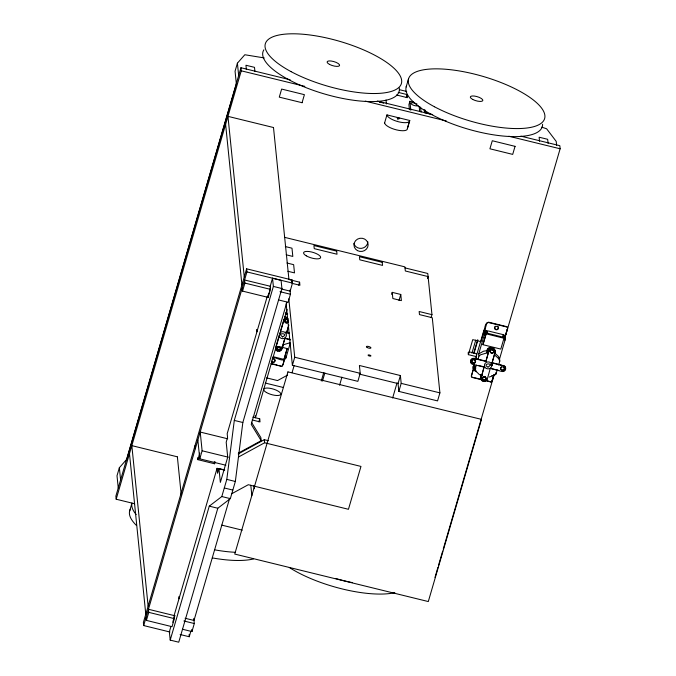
<?xml version="1.0" encoding="UTF-8"?>
<svg xmlns="http://www.w3.org/2000/svg" width="676" height="676" viewBox="0 0 676 676"><rect width="100%" height="100%" fill="white"/><g stroke="black" fill="none" stroke-linecap="round" stroke-linejoin="round"><path stroke-width="1.01" d="M170.208 640.104L209.273 506.147L221.796 496.547L226.806 479.377L234.302 420.413L273.374 286.421L272.538 278.199L281.081 280.286L281.917 288.517L242.836 422.508L235.349 481.473L230.339 498.643L217.807 508.242L178.743 642.2L170.208 640.104L169.363 631.874L170.927 626.449M282.703 336.927C275.478 332.06 290.46 333.352 282.365 336.885M478.084 359.074L478.963 356.075L480.628 354.782L487.033 352.889L486.881 350.168A3.904 3.659 -5.8 0 1 494.426 350.117M487.033 352.889L487.109 352.373A3.904 3.659 -5.8 0 1 490.894 349.636M498.618 365.082L499.784 361.085L499.564 358.88L504.997 340.256L504.896 338.583L503.721 337.324L487.633 333.285L485.207 333.75L484.202 335.152L478.735 353.878L478.963 356.075M272.538 278.199L270.172 286.447L270.51 289.362L268.169 297.398L242.549 291.111L242.236 288.027M482.309 378.019L482.427 377.58A1.859 1.741 -5.8 0 1 483.019 376.862M271.16 363.815L281.022 366.248C284.038 366.443 283.252 361.085 284.571 359.235M282.264 366.155L284.604 359.556M483.974 332.955L486.703 323.567L488.013 322.427L506.408 326.888A1.428 1.335 -5.8 0 1 507.507 328.68L504.778 338.059M236.634 82.971L126.775 459.257L119.356 467.724L117.007 475.76L118.266 488.106M264.223 57.925L244.822 54.748L237.411 63.172L235.062 71.217L236.321 83.562M290.156 79.768L240.943 67.735L115.866 496.133L116.179 499.218L134.634 503.747M116.179 499.218L241.256 70.819L240.943 67.735M129.615 511.107L131.964 503.045A70.887 23.212 16.3 0 0 136.18 514.58M281.224 288.948L290.131 291.128L292.48 283.092L292.167 280.008L246.622 268.828L143.38 622.486L143.684 625.562L169.997 632.026M143.684 625.562L246.934 271.921L246.622 268.828M172.743 622.266L174.222 617.103L174.383 618.641L172.034 626.686L146.413 620.399L148.762 612.363L148.45 609.27L175.177 615.828M242.549 291.111L244.898 283.075L244.577 279.991L270.332 286.269M215.129 461.852L214.571 463.761L197.899 459.663L199.843 452.996M302.054 102.718L304.411 94.665L281.639 89.071L279.281 97.133L302.104 102.718M225.877 465.24L199.758 458.835L202.116 450.774L200.214 432.057L227.685 438.792M185.021 578.031L174.053 615.701L174.205 617.247M185.232 577.38L217.072 468.324L224.66 470.183M267.24 296.494L256.905 331.806L256.694 329.753M267.983 296.029L268.887 292.843M269.445 291.01L270.324 287.993M224.643 469.947L218.948 468.544L217.571 473.268L217.072 468.324M291.576 282.019L292.167 280.008M180.12 634.51L189.229 636.741L190.843 631.24M229.663 498.254L193.987 620.45L185.08 618.261M286.903 302.197L251.227 424.401L261.164 440.667L238.535 453.021M182.469 629.246L191.959 631.57L194.308 623.534L193.784 618.388M290.012 290.063L290.435 294.246L288.094 302.29L278.605 299.958M278.74 336.961L275.631 347.599A3.16 2.966 -5.8 0 0 277.904 351.224A3.16 2.966 -5.8 0 0 281.791 349.103L284.892 338.473L290.57 339.867M280.472 331.24L283.574 320.61A3.16 2.966 -5.8 0 1 288.221 318.776M287.072 309.414L255.444 417.768L255.232 415.706M258.832 421.824L259.711 418.816L252.816 417.117M298.716 285.188L299.603 282.179L289.75 279.754M281.791 349.103L284.858 338.152M289.446 333.445L286.624 332.753L288.28 326.626M286.624 332.753L288.88 325.012M281.208 347.067L287.156 348.588L283.996 359.412L273.096 356.675M283.996 359.412L287.156 348.588M272.85 357.519C276.425 357.089 283.455 362.995 285.914 358.01L290.232 343.231M431.077 317.669L431.956 314.653L419.154 311.509L419.466 314.594L432.277 317.737L439.907 392.866L437.558 400.902L398.848 391.404L401.189 383.368L400.395 375.543L359.412 365.488L360.207 373.313L357.858 381.349L292.387 365.285L294.736 357.249L288.804 298.817M292.066 372.645L294.102 365.657M384.593 122.956L386.942 114.895L409.715 120.48L407.417 128.558A11.813 3.87 16.3 0 1 396.457 129.876A11.813 3.87 16.3 0 1 384.652 122.964M406.166 86.959L408.515 78.898M321.294 380.977L323.652 372.899M397.843 119.745L398.426 117.734C402.854 119.872 394.074 117.742 398.426 117.734M322.494 381.036L324.852 372.949M406.251 97.597L407.129 94.589L398.223 92.401M413.889 102.262L409.909 101.282L408.921 104.662L409.428 109.647M407.358 128.541L409.715 120.48A11.813 3.87 16.3 0 1 398.798 121.841A11.813 3.87 16.3 0 1 386.993 114.928M339.572 385.227L341.929 377.14M430.629 114.151L424.57 112.664L425.305 110.129M391.641 294.373L392.224 292.362L400.767 294.457L401.392 300.626L392.849 298.53L392.224 292.362M399.001 300.482L400.767 294.457M392.646 397.978L397.074 382.802M427.502 278.596L428.094 276.577L405.321 270.983L404.899 266.868L284.545 237.335M398.848 391.404L398.054 383.588L400.395 375.543M515.053 146.329L512.695 154.39L489.923 148.796L492.28 140.743L515.087 146.362M472.87 366.527L473.082 368.589L476.563 356.666L468.367 354.655L472.744 339.648L480.94 341.659L484.422 329.744M471.924 353.185L475.769 340.036M473.682 353.193L477.526 340.028M474.07 353.151L477.915 339.986M475.473 359.1L483.458 331.764M483.399 380.199L472.583 377.546A1.436 1.344 -5.8 0 1 471.485 375.746L474.189 366.046L474.713 370.558L476.394 371.766M471.485 375.746L474.222 366.367M475.769 368.572L474.941 366.865L474.349 369.248L474.713 370.558M482.368 375.374L479.436 374.656L476.411 371.639L475.169 369.071L476.335 365.074M482.968 344.642L486.128 333.817L503.966 338.262L500.806 349.086L482.977 344.709L486.128 333.817M481.135 377.808L484.143 366.84L481.075 377.791A3.16 2.966 -5.8 0 0 483.34 381.425A3.16 2.966 -5.8 0 0 487.227 379.304L490.303 368.344L498.812 370.431M484.177 367.161L472.887 364.389A3.16 2.966 -5.8 0 1 470.673 360.773A3.16 2.966 -5.8 0 1 474.56 358.652L485.909 361.432L488.985 350.481A3.16 2.966 -5.8 0 1 495.195 351.207M485.909 361.432L488.985 350.481M492.069 362.944L495.136 351.993L492.069 362.944L503.358 365.716A3.16 2.966 -5.8 0 1 505.572 369.333A3.16 2.966 -5.8 0 1 501.685 371.454L490.303 368.344M504.744 337.73L507.203 329.296M434.981 577.448L437.938 567.316M438.53 565.288L442.67 551.109M443.262 549.081L494.131 374.842M505.766 334.975L560.134 148.779L559.821 145.686L520.858 136.163M489.196 377.056L494.325 375.374L495.998 374.073L497.164 370.076M485.368 380.681L491.596 381.822L493.81 375.129M492.069 381.416L494.131 374.453M507.507 328.68L507.473 328.359A1.428 1.335 -5.8 0 0 506.375 326.567L488.613 322.182C484.075 322.418 484.489 331.848 484.202 335.152M492.508 364.17L491.08 365.277L492.111 365.243L491.993 364.102L490.97 364.144L491.308 365.04M484.929 333.978L484.481 329.567L484.033 330.116L484.481 334.527M494.959 374.31L493.936 375.273M492.035 381.095L491.596 381.822M478.735 353.878L483.501 351.224L486.805 350.683M287.528 375.121L277.549 380.571L266.538 377.867M238.222 453.917L264.282 439.696L268.38 440.701M238.535 457.001L264.595 442.772L360.967 466.423L348.453 509.29L248.303 484.717L231.767 493.717M289.936 342.8L283.54 344.692L283.464 345.199A3.904 3.659 -5.8 0 1 281.63 347.439M493.26 375.535L491.815 375.543M488.148 367.119C494.95 362.319 481.481 363.384 487.81 367.085M377.309 101.07L432.674 114.607M241.256 70.819L304.825 86.359M365.319 101.155L446.321 120.953M508.867 136.239L560.134 148.779M473.53 377.462L481.405 379.388M487.303 380.833L490.286 381.881M399.533 89.714L406.715 91.471M396.558 95.012L407.451 97.682L407.129 94.589M273.501 127.527L227.956 116.356L244.264 276.898M405.008 267.899L427.781 273.484L431.956 314.653M285.34 246.563L291.981 248.193L292.818 256.432L286.176 254.801M287.013 263.032L293.654 264.662L294.491 272.893L287.849 271.262M488.334 330.995L502.792 334.544L503.045 337.07M246.934 271.921L292.48 283.092M292.032 283.329L299.916 285.264L299.603 282.179M273.374 286.421L281.917 288.517M244.898 283.075L270.51 289.362M279.999 291.686L290.435 294.246M469.076 351.816L476.25 353.582L476.563 356.666M472.093 363.772A3.16 2.966 -5.8 0 1 474.527 358.322L485.883 361.111M492.035 362.623L503.358 365.716M284.79 316.748L286.717 317.221M478.498 365.454L483.205 366.603M284.3 321.244L288.204 322.199M481.042 377.47L481.101 377.478A3.16 2.966 -5.8 0 0 486.872 379.692M286.59 332.423L289.412 333.116M285.804 338.38L290.536 339.538M294.736 357.249L360.207 373.313M401.189 383.368L439.907 392.866M359.108 374.031L398.054 383.588M271.127 363.494L277.042 364.955M279.019 365.437L281.022 366.248M265.254 383.047L283.252 387.458M252.14 419.965L260.023 421.9L259.711 418.816M234.302 420.413L242.836 422.508M202.116 450.774L228.235 457.179M177.374 456.815L131.828 445.636L148.137 606.186M226.806 479.377L235.349 481.473M221.796 496.547L230.339 498.643M209.273 506.147L217.807 508.242M221.77 525.125L242.27 530.161M148.762 612.363L174.383 618.641M183.864 620.974L194.308 623.534M224.305 487.962L232.831 490.083M541.696 127.164L546.605 128.753L556.213 141.402L556.635 145.517M494.173 352.542L498.322 356.311L499.564 358.88M491.528 364.457L492.111 365.243M251.438 422.17L260.851 437.583L261.164 440.667M499.784 361.085L498.55 358.517L494.401 354.748L494.638 354.224A3.904 3.659 -5.8 0 0 494.646 352.323M548.092 143.422L547.67 139.298L539.135 137.211L539.549 141.326M504.651 335.38L505.099 339.58M504.465 335.634L504.997 340.256M504.262 335.347L504.533 337.992M504.026 335.093L504.296 337.738M503.755 334.865L504.026 337.51M503.451 334.679L503.721 337.324M494.46 349.737L494.731 351.554M494.562 351.528L494.655 352.458M494.046 348.926L494.139 349.855M493.421 348.25L493.514 349.179M495.846 372.603L495.998 374.073M492.627 347.743L492.719 348.672M487.371 330.758L487.633 333.285M488.942 347.971L489.035 348.9M486.635 330.556L486.906 333.2M486.272 330.581L486.543 333.226M488.207 348.562L488.3 349.5M485.917 330.649L486.188 333.293M487.658 349.315L487.759 350.244M490.987 382.008L490.353 381.923M485.571 330.758L485.841 333.403M485.241 330.91L485.512 333.564M484.76 329.347L485.207 333.75M484.244 329.829L484.692 334.24M474.941 366.865L475.169 369.071M474.552 367.313L474.907 370.837M473.901 364.846L474.552 370.254M472.583 377.546L472.549 377.216A1.436 1.344 -5.8 0 1 471.451 375.417M468.155 352.593L468.367 354.655M424.249 109.537L424.57 112.664M420.565 107.087L421.072 112.072M419.179 106.478L419.686 111.464M409.909 101.282L410.822 110.256M386.013 99.98L386.418 103.969M273.518 127.722L288.948 279.585M286.134 303.727L292.387 365.285M285.771 356.539L285.914 358.01M254.911 71.479L254.497 67.347L245.954 65.251L246.368 69.383M268.009 295.851L268.169 297.398M237.411 63.172L238.662 75.526M264.282 439.696L264.595 442.772M225.615 124.392L241.923 284.934M253.999 485.537L254.311 488.672M250.804 485.224L251.861 495.66M218.948 468.544L220.359 482.377L227.719 457.17L226.19 442.188L227.567 437.473L227.187 433.688L256.872 331.992L256.669 329.93M214.36 461.7L214.571 463.761M197.857 440.11L199.758 458.835M197.688 457.61L197.899 459.663M195.001 445.653L195.313 448.746M177.391 457.01L181.219 494.714M191.747 629.474L191.959 631.57M189.026 634.688L189.229 636.741M178.768 596.747L178.979 598.809M129.479 453.672L145.788 614.222M146.101 617.306L146.413 620.399M119.356 467.724L120.607 480.07M472.279 360.071A1.859 1.741 -5.8 0 0 472.879 362.775L473.335 362.911A1.859 1.741 -5.8 0 0 474.501 359.615L474.037 359.48A1.859 1.741 -5.8 0 0 472.642 359.767M503.333 366.696A1.859 1.741 -5.8 0 1 502.107 369.975L501.651 369.831A1.859 1.741 -5.8 0 1 501.482 366.815M482.301 378.475A1.859 1.741 -5.8 0 0 485.867 378.881L485.993 378.433A1.859 1.741 -5.8 0 0 485.867 377.546M483.906 376.507A1.859 1.741 -5.8 0 1 484.861 376.608M485.283 376.836A1.859 1.741 -5.8 0 1 485.622 377.149M493.235 349.881A1.859 1.741 -5.8 0 1 493.86 351.512L493.717 351.951A1.859 1.741 -5.8 0 1 490.201 350.937L490.353 350.506A1.859 1.741 -5.8 0 1 490.97 349.805M491.722 363.865A3.718 3.49 -5.8 0 1 491.215 365.606M485.393 361.44A3.718 3.49 -5.8 0 1 486.162 360.874M503.333 365.395A3.16 2.966 -5.8 0 1 502.471 371.225M489.018 350.802A3.16 2.966 -5.8 0 1 492.905 348.681A3.16 2.966 -5.8 0 1 495.111 352.297M484.278 376.38A1.859 1.741 -5.8 0 1 482.351 378.078M481.43 377.825A1.859 1.741 -5.8 0 1 481.549 374.808M498.102 326.863A1.859 1.741 -5.8 0 1 496.471 329.491A1.859 1.741 -5.8 0 1 494.883 326.88M495.178 326.516A1.859 1.741 -5.8 0 1 495.567 326.238M497.426 326.229A1.859 1.741 -5.8 0 1 497.806 326.5M483.965 376.921A1.859 1.741 -5.8 0 1 482.318 377.757M481.397 377.504A1.859 1.741 -5.8 0 1 481.118 374.749M491.908 349.754A3.904 3.659 -5.8 0 1 494.266 351.444M288.306 321.683A1.859 1.741 -5.8 0 1 284.748 320.821L284.875 320.382A1.859 1.741 -5.8 0 1 285.88 319.427M287.3 319.41A1.859 1.741 -5.8 0 1 288.306 320.348M279.501 346.45A1.859 1.741 -5.8 0 1 280.54 348.317L280.388 348.757A1.859 1.741 -5.8 0 1 276.873 347.743L277.025 347.312A1.859 1.741 -5.8 0 1 278.081 346.399M285.796 331.924A3.718 3.49 -5.8 0 1 286.159 332.761M279.501 333.454A3.718 3.49 -5.8 0 1 285.576 332.922A3.718 3.49 -5.8 0 1 283.962 338.448A3.718 3.49 -5.8 0 1 278.994 335.203M283.54 320.28A3.16 2.966 -5.8 0 1 287.427 318.159M281.757 348.782A3.16 2.966 -5.8 0 1 279.501 350.895M277.87 350.903A3.16 2.966 -5.8 0 1 275.647 348.816M288.339 322.004A1.859 1.741 -5.8 0 1 284.782 321.151L284.909 320.703A1.859 1.741 -5.8 0 1 288.339 320.669M272.234 359.184A1.859 1.741 -5.8 0 1 274.845 359.945A1.859 1.741 -5.8 0 1 273.78 362.328A1.859 1.741 -5.8 0 1 271.355 361.153M287.663 314.112A1.859 1.741 -5.8 0 1 285.61 313.258M272.2 358.863A1.859 1.741 -5.8 0 1 274.735 359.488A1.859 1.741 -5.8 0 1 274.042 361.871A1.859 1.741 -5.8 0 1 271.507 361.246M287.63 313.791A1.859 1.741 -5.8 0 1 285.576 312.929M280.684 347.81A3.904 3.659 -5.8 0 1 276.915 346.889M418.089 105.515A3.718 1.217 16.3 0 1 413.788 105.355A3.718 1.217 16.3 0 1 411.092 103.141A3.718 1.217 16.3 0 1 415.385 103.301M416.264 103.648A3.718 1.217 16.3 0 1 417.033 104.036M379.413 102.38A3.718 1.217 16.3 0 1 380.985 102.431M381.915 102.617A3.718 1.217 16.3 0 1 383.723 103.234M253.407 558.976A70.887 23.212 16.3 0 1 212.332 557.903M136.51 525.497A70.887 23.212 16.3 0 1 130.476 508.986M235.375 552.292A70.887 23.212 16.3 0 1 214.681 549.841M399.262 88.015A70.887 23.212 16.3 0 1 326.373 94.522A70.887 23.212 16.3 0 1 263.877 49.813M542.591 124.274A70.887 23.212 16.3 0 1 469.609 129.572A70.887 23.212 16.3 0 1 406.555 85.886M352.441 582.636A70.887 23.212 16.3 0 1 335.719 578.495M394.809 592.683A70.887 23.212 16.3 0 1 289.286 567.477M367.812 241.704A7.09 6.642 -5.8 0 1 361.609 248.329A7.09 6.642 -5.8 0 1 353.878 243.512M482.461 377.909L482.334 378.349A1.859 1.741 -5.8 0 0 485.9 379.202L486.027 378.763A1.859 1.741 -5.8 0 0 482.461 377.909M287.934 371.885L234.741 554.067L428.305 601.555L481.489 419.373L287.934 371.885M277.059 347.633L276.906 348.072A1.859 1.741 -5.8 0 0 280.422 349.078L280.565 348.647A1.859 1.741 -5.8 0 0 277.059 347.633M490.379 350.827L490.235 351.267A1.859 1.741 -5.8 0 0 493.75 352.272L493.894 351.841A1.859 1.741 -5.8 0 0 490.379 350.827M336.69 251.134L313.918 245.549L314.23 248.641L337.003 254.227L336.69 251.134M382.236 262.313L359.463 256.728L359.776 259.812L382.548 265.398L382.236 262.313M474.535 359.945L474.07 359.801A1.859 1.741 -5.8 0 0 472.913 363.096L473.369 363.24A1.859 1.741 -5.8 0 0 474.535 359.945M503.367 367.026L502.91 366.874A1.859 1.741 -5.8 0 0 501.685 370.152L502.141 370.296A1.859 1.741 -5.8 0 0 503.367 367.026M486.272 368.412A3.718 3.49 -5.8 0 0 491.875 365.353A3.718 3.49 -5.8 0 0 486.314 362.37A3.718 3.49 -5.8 0 0 486.272 368.412M495.576 329.584A1.859 1.741 -5.8 0 0 498.381 328.054A1.859 1.741 -5.8 0 0 495.601 326.559A1.859 1.741 -5.8 0 0 495.576 329.584M291.179 71.69A70.887 23.212 16.3 0 0 401.037 84.517A70.887 23.212 16.3 0 0 307.859 34.73A70.887 23.212 16.3 0 0 291.179 71.69M329.474 64.389A6.523 2.138 16.3 0 0 339.58 65.572A6.523 2.138 16.3 0 0 331.012 60.992A6.523 2.138 16.3 0 0 329.474 64.389M434.406 106.74A70.887 23.212 16.3 0 0 544.264 119.567A70.887 23.212 16.3 0 0 451.086 69.78A70.887 23.212 16.3 0 0 434.406 106.74M472.71 99.44A6.523 2.138 16.3 0 0 482.816 100.614A6.523 2.138 16.3 0 0 474.239 96.034A6.523 2.138 16.3 0 0 472.71 99.44M367.203 347.532A2.366 0.777 16.3 0 0 370.904 348.005A2.366 0.777 16.3 0 0 367.871 346.332A2.366 0.777 16.3 0 0 367.203 347.532M368.53 355.635A1.479 0.482 16.3 0 0 370.887 355.99A1.479 0.482 16.3 0 0 369.079 354.934A1.479 0.482 16.3 0 0 368.53 355.635M306.304 255.841A8.864 2.898 16.3 0 0 320.449 257.962A8.864 2.898 16.3 0 0 309.608 251.616A8.864 2.898 16.3 0 0 306.304 255.841M266.412 392.486A8.864 2.898 16.3 0 0 280.557 394.607A8.864 2.898 16.3 0 0 269.716 388.252A8.864 2.898 16.3 0 0 266.412 392.486M357.46 250.619A7.09 6.642 -5.8 0 0 368.133 244.796A7.09 6.642 -5.8 0 0 357.545 239.11A7.09 6.642 -5.8 0 0 357.46 250.619"/></g></svg>
